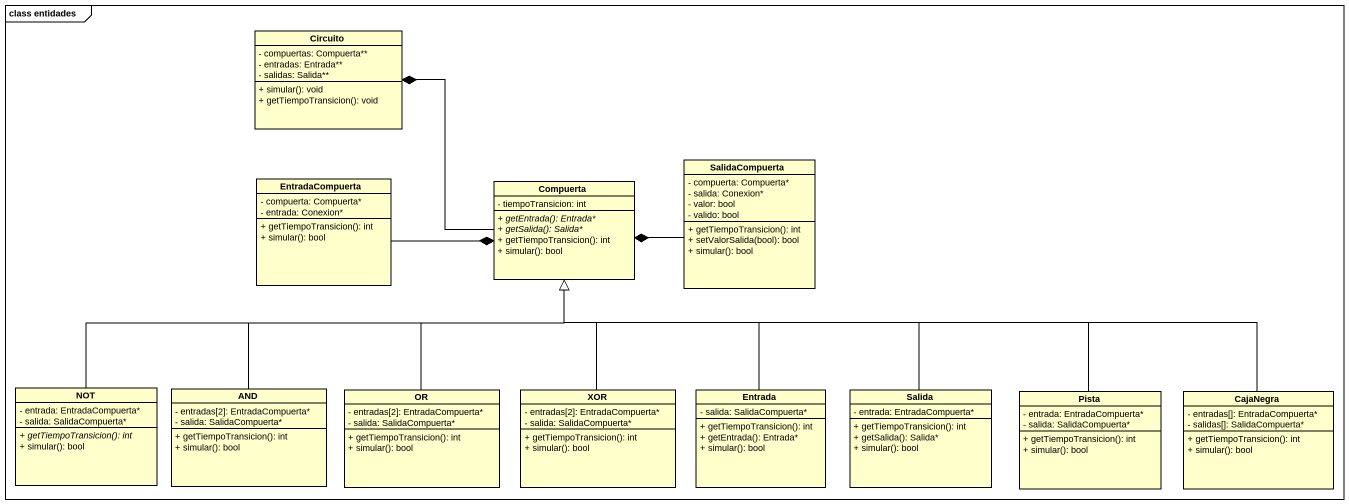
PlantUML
@startuml
mainframe class entidades
hide circle
hide empty members
skinparam classAttributeIconSize 0
class Circuito {
  - compuertas: Compuerta**
  - entradas: Entrada**
  - salidas: Salida**
  + simular(): void
  + getTiempoTransicion(): void
}
class EntradaCompuerta {
  - compuerta: Compuerta*
  - entrada: Conexion*
  + getTiempoTransicion(): int
  + simular(): bool
}
class SalidaCompuerta {
  - compuerta: Compuerta*
  - salida: Conexion*
  - valor: bool
  - valido: bool
  + getTiempoTransicion(): int
  + setValorSalida(bool): bool
  + simular(): bool
}
class Compuerta {
  - tiempoTransicion: int
  {abstract} + getEntrada(): Entrada*
  {abstract} + getSalida(): Salida*
  + getTiempoTransicion(): int
  + simular(): bool
}
class NOT {
  - entrada: EntradaCompuerta*
  - salida: SalidaCompuerta*
  {abstract} + getTiempoTransicion(): int
  + simular(): bool
}
class AND {
  - entradas[2]: EntradaCompuerta*
  - salida: SalidaCompuerta*
  + getTiempoTransicion(): int
  + simular(): bool
}
class OR {
  - entradas[2]: EntradaCompuerta*
  - salida: SalidaCompuerta*
  + getTiempoTransicion(): int
  + simular(): bool
}
class XOR {
  - entradas[2]: EntradaCompuerta*
  - salida: SalidaCompuerta*
  + getTiempoTransicion(): int
  + simular(): bool
}
class Entrada {
  - salida: SalidaCompuerta*
  + getTiempoTransicion(): int
  + getEntrada(): Entrada*
  + simular(): bool
}
class Salida {
  - entrada: EntradaCompuerta*
  + getTiempoTransicion(): int
  + getSalida(): Salida*
  + simular(): bool
}
class Pista {
  - entrada: EntradaCompuerta*
  - salida: SalidaCompuerta*
  + getTiempoTransicion(): int
  + simular(): bool
}
class CajaNegra {
  - entradas[]: EntradaCompuerta*
  - salidas[]: SalidaCompuerta*
  + getTiempoTransicion(): int
  + simular(): bool
}
EntradaCompuerta -right-* Compuerta
SalidaCompuerta -left-* Compuerta
Compuerta -up-* Circuito
NOT -right-|> Compuerta
AND -up-|> Compuerta
OR -up-|> Compuerta
XOR -up-|> Compuerta
Entrada -up-|> Compuerta
Salida -left-|> Compuerta
Pista -left-|> Compuerta
CajaNegra -left-|> Compuerta
@enduml
